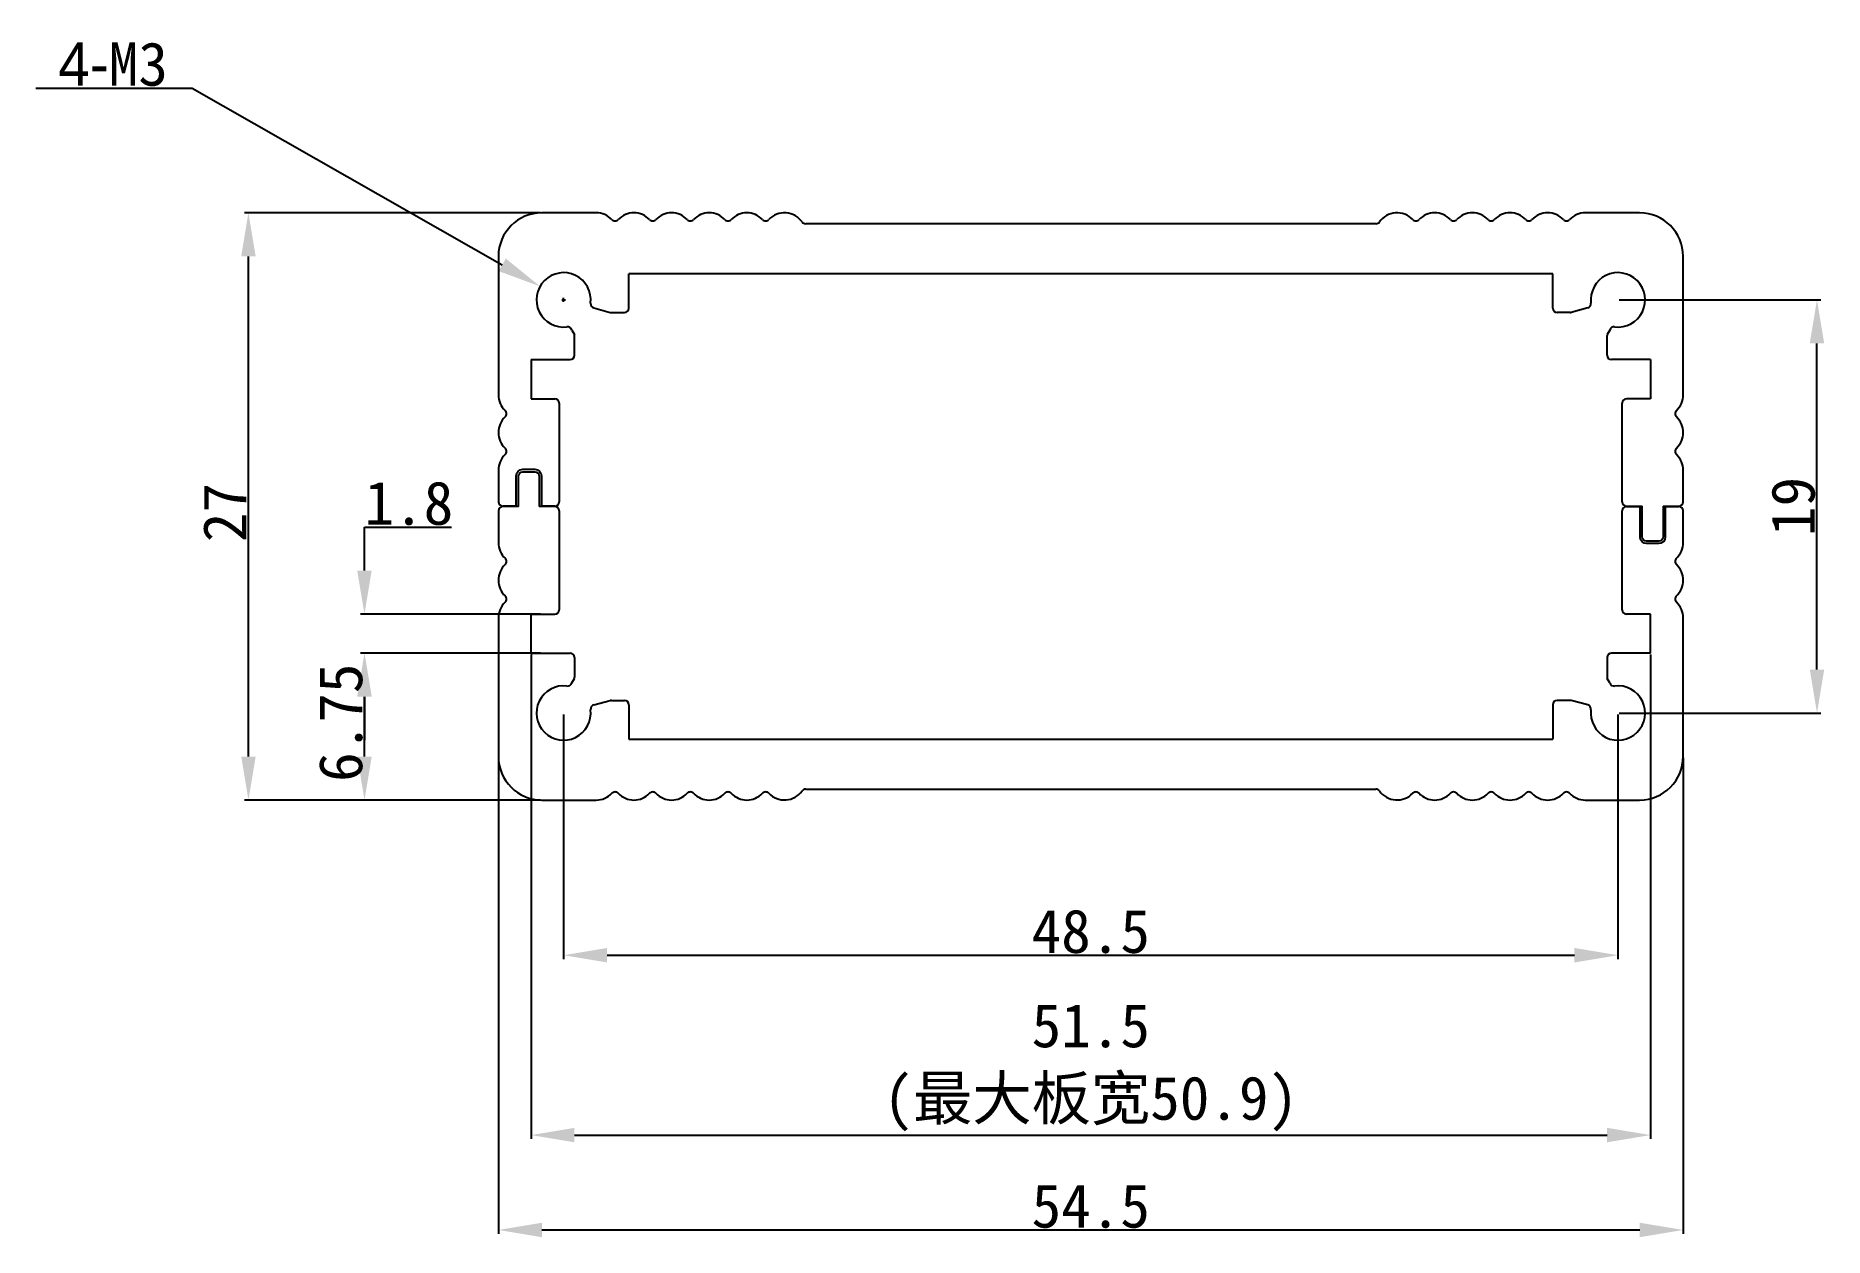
# Model space of a CAD drawing. Header units: inches. Extents: x 493.3 to 575.6, y 16.4 to 71.6.
import ezdxf

# ---------------------------------------------------------------- set-up
doc = ezdxf.new("R2010")
doc.units = ezdxf.units.IN
doc.header["$MEASUREMENT"] = 0
doc.header["$PDMODE"] = 3
doc.layers.add('1', color=30, linetype='Continuous', lineweight=13)
doc.layers.add('粗实线', color=7, linetype='Continuous', lineweight=25)
doc.styles.get("Standard").update_dxf_attribs({"font": 'simhei.ttf'})
doc.dimstyles.new('副本 Standard', dxfattribs={"dimtxt": 2, "dimasz": 2, "dimexe": 0.18, "dimexo": 0.0625, "dimgap": 0.09, "dimtad": 1, "dimtoh": 1, "dimdec": 5, "dimdsep": 46, "dimtxsty": 'Standard', "dimcen": 0.09, "dimadec": 0, "dimazin": 0, "dimtfac": 1, "dimtdec": 5, "dimtofl": 0, "dimtmove": 0, "dimatfit": 3, "dimfxl": 1, "dimtolj": 1, "dimtzin": 0, "dimarcsym": 0})

# ---------------------------------------------------------------- blocks, each defined once
blk = doc.blocks.new('*D36')
at = {"layer": 'Defpoints', "color": 0, "transparency": 16777216}
for p in [(517.616, 40.465), (566.116, 40.465), (566.116, 29.328)]:
    blk.add_point(p, dxfattribs=at)
at = {"layer": '粗实线', "color": 0, "lineweight": -2, "transparency": 16777216}
for p, q in [((517.616, 40.403), (517.616, 29.148)), ((566.116, 40.403), (566.116, 29.148)), ((519.616, 29.328), (564.116, 29.328))]:
    blk.add_line(p, q, dxfattribs=at)
at = {"layer": '粗实线', "color": 0, "transparency": 16777216}
for points in [[(519.616, 29.661), (519.616, 28.995), (517.616, 29.328)], [(564.116, 29.661), (564.116, 28.995), (566.116, 29.328)]]:
    blk.add_solid(points, dxfattribs=at)
at = {"layer": '粗实线', "color": 0, "transparency": 16777216, "insert": (541.866, 30.418), "char_height": 2, "attachment_point": 5}
blk.add_mtext('\\A1;48.5', dxfattribs=at)
blk = doc.blocks.new('*D37')
at = {"layer": 'Defpoints', "color": 0, "transparency": 16777216}
for p in [(503.116, 63.465), (516.616, 63.465), (516.616, 36.465)]:
    blk.add_point(p, dxfattribs=at)
at = {"layer": '粗实线', "color": 0, "lineweight": -2, "transparency": 16777216}
for p, q in [((516.553, 63.465), (502.936, 63.465)), ((503.116, 38.465), (503.116, 61.465)), ((516.553, 36.465), (502.936, 36.465))]:
    blk.add_line(p, q, dxfattribs=at)
at = {"layer": '粗实线', "color": 0, "transparency": 16777216}
for points in [[(502.783, 61.465), (503.45, 61.465), (503.116, 63.465)], [(502.783, 38.465), (503.45, 38.465), (503.116, 36.465)]]:
    blk.add_solid(points, dxfattribs=at)
at = {"layer": '粗实线', "color": 0, "transparency": 16777216, "insert": (502.026, 49.68), "char_height": 2, "attachment_point": 5, "rotation": 90}
blk.add_mtext('\\A1;27', dxfattribs=at)
blk = doc.blocks.new('*D38')
at = {"layer": 'Defpoints', "color": 0, "transparency": 16777216}
for p in [(508.457, 43.215), (516.616, 43.215), (516.616, 36.465)]:
    blk.add_point(p, dxfattribs=at)
at = {"layer": '粗实线', "color": 0, "lineweight": -2, "transparency": 16777216}
for p, q in [((516.553, 43.215), (508.277, 43.215)), ((508.457, 38.465), (508.457, 41.215)), ((516.553, 36.465), (508.277, 36.465))]:
    blk.add_line(p, q, dxfattribs=at)
at = {"layer": '粗实线', "color": 0, "transparency": 16777216}
for points in [[(508.124, 41.215), (508.79, 41.215), (508.457, 43.215)], [(508.124, 38.465), (508.79, 38.465), (508.457, 36.465)]]:
    blk.add_solid(points, dxfattribs=at)
at = {"layer": '粗实线', "color": 0, "transparency": 16777216, "insert": (507.367, 40.019), "char_height": 2, "attachment_point": 5, "rotation": 90}
blk.add_mtext('\\A1;6.75', dxfattribs=at)
blk = doc.blocks.new('*D39')
at = {"layer": 'Defpoints', "color": 0, "transparency": 16777216}
for p in [(508.453, 45.015), (516.616, 45.015), (516.616, 43.215)]:
    blk.add_point(p, dxfattribs=at)
at = {"layer": '粗实线', "color": 0, "lineweight": -2, "transparency": 16777216}
for p, q in [((508.453, 47.015), (508.453, 49.015)), ((508.453, 49.015), (512.453, 49.015)), ((516.553, 45.015), (508.273, 45.015)), ((516.553, 43.215), (508.273, 43.215)), ((508.453, 41.215), (508.453, 39.215))]:
    blk.add_line(p, q, dxfattribs=at)
at = {"layer": '粗实线', "color": 0, "transparency": 16777216}
for points in [[(508.12, 47.015), (508.786, 47.015), (508.453, 45.015)], [(508.12, 41.215), (508.786, 41.215), (508.453, 43.215)]]:
    blk.add_solid(points, dxfattribs=at)
at = {"layer": '粗实线', "color": 0, "transparency": 16777216, "insert": (510.498, 50.105), "char_height": 2, "attachment_point": 5}
blk.add_mtext('\\A1;1.8', dxfattribs=at)
blk = doc.blocks.new('*D40')
at = {"layer": 'Defpoints', "color": 0, "transparency": 16777216}
for p in [(514.616, 38.465), (569.116, 38.465), (569.116, 16.694)]:
    blk.add_point(p, dxfattribs=at)
at = {"layer": '粗实线', "color": 0, "lineweight": -2, "transparency": 16777216}
for p, q in [((514.616, 38.403), (514.616, 16.514)), ((569.116, 38.403), (569.116, 16.514)), ((516.616, 16.694), (567.116, 16.694))]:
    blk.add_line(p, q, dxfattribs=at)
at = {"layer": '粗实线', "color": 0, "transparency": 16777216}
for points in [[(516.616, 17.027), (516.616, 16.36), (514.616, 16.694)], [(567.116, 17.027), (567.116, 16.36), (569.116, 16.694)]]:
    blk.add_solid(points, dxfattribs=at)
at = {"layer": '粗实线', "color": 0, "transparency": 16777216, "insert": (541.866, 17.784), "char_height": 2, "attachment_point": 5}
blk.add_mtext('\\A1;54.5', dxfattribs=at)
blk = doc.blocks.new('*D41')
at = {"layer": 'Defpoints', "color": 0, "transparency": 16777216}
for p in [(566.116, 59.465), (575.273, 59.465), (566.116, 40.465)]:
    blk.add_point(p, dxfattribs=at)
at = {"layer": '粗实线', "color": 0, "lineweight": -2, "transparency": 16777216}
for p, q in [((566.178, 59.465), (575.453, 59.465)), ((575.273, 42.465), (575.273, 57.465)), ((566.178, 40.465), (575.453, 40.465))]:
    blk.add_line(p, q, dxfattribs=at)
at = {"layer": '粗实线', "color": 0, "transparency": 16777216}
for points in [[(574.94, 57.465), (575.606, 57.465), (575.273, 59.465)], [(574.94, 42.465), (575.606, 42.465), (575.273, 40.465)]]:
    blk.add_solid(points, dxfattribs=at)
at = {"layer": '粗实线', "color": 0, "transparency": 16777216, "insert": (574.183, 49.965), "char_height": 2, "attachment_point": 5, "rotation": 90}
blk.add_mtext('\\A1;19', dxfattribs=at)
blk = doc.blocks.new('*D42')
at = {"layer": '1', "color": 0, "lineweight": -2, "transparency": 16777216}
for p, q in [((516.116, 43.153), (516.116, 20.877)), ((567.616, 43.153), (567.616, 20.877)), ((518.116, 21.057), (565.616, 21.057))]:
    blk.add_line(p, q, dxfattribs=at)
at = {"layer": '1', "color": 0, "transparency": 16777216}
for points in [[(518.116, 21.39), (518.116, 20.724), (516.116, 21.057)], [(565.616, 21.39), (565.616, 20.724), (567.616, 21.057)]]:
    blk.add_solid(points, dxfattribs=at)
at = {"layer": 'Defpoints', "color": 0, "transparency": 16777216}
for p in [(516.116, 43.215), (567.616, 43.215), (567.616, 21.057)]:
    blk.add_point(p, dxfattribs=at)
at = {"layer": '1', "color": 0, "transparency": 16777216, "insert": (541.866, 24.162), "char_height": 2, "attachment_point": 5}
blk.add_mtext('\\A1;51.5\\P(最大板宽50.9)', dxfattribs=at)
blk = doc.blocks.new('*D43')
at = {"layer": 'Defpoints', "color": 0, "transparency": 16777216}
for p in [(516.53, 60.085), (518.702, 58.846)]:
    blk.add_point(p, dxfattribs=at)
at = {"layer": '粗实线', "color": 0, "lineweight": -2, "transparency": 16777216}
for p, q in [((493.334, 69.206), (500.535, 69.206)), ((500.535, 69.206), (514.793, 61.075)), ((517.526, 59.465), (517.706, 59.465)), ((517.616, 59.375), (517.616, 59.555))]:
    blk.add_line(p, q, dxfattribs=at)
at = {"layer": '粗实线', "color": 0, "transparency": 16777216}
blk.add_solid([(514.958, 61.365), (514.627, 60.786), (516.53, 60.085)], dxfattribs=at)
at = {"layer": '粗实线', "color": 0, "transparency": 16777216, "insert": (496.889, 70.296), "char_height": 2, "attachment_point": 5}
blk.add_mtext('\\A1;{\\fGulim|b0|i0|c134|p0;4-}M3', dxfattribs=at)

msp = doc.modelspace()

# ---------------------------------------------------------------- linework, layer by layer
at = {"layer": '粗实线'}
for p, q in [((519.11582, 63.465376), (516.61582, 63.465376)), ((567.11582, 63.465376), (564.61582, 63.465376)), ((554.980886, 62.965376), (528.750753, 62.965376)), ((514.61582, 61.465376), (514.61582, 55.093688)), ((569.11582, 55.093688), (569.11582, 61.465376)), ((563.11582, 60.665376), (520.61582, 60.665376)), ((520.61582, 59.083033), (520.61582, 60.665376)), ((563.11582, 59.083033), (563.11582, 60.665376)), ((519.003025, 59.093676), (519.76372, 58.889848)), ((519.815483, 58.883033), (520.41582, 58.883033)), ((563.916156, 58.883033), (563.31582, 58.883033)), ((564.728614, 59.093676), (563.96792, 58.889848)), ((517.98752, 58.078171), (518.109005, 57.874784)), ((518.11582, 56.915376), (518.11582, 57.82302)), ((565.61582, 56.915376), (565.61582, 57.82302)), ((565.744119, 58.078171), (565.622635, 57.874784)), ((516.11582, 56.715376), (516.11582, 54.915376)), ((516.11582, 56.715376), (517.91582, 56.715376)), ((567.61582, 56.715376), (565.81582, 56.715376)), ((567.61582, 56.715376), (567.61582, 54.915376)), ((516.11582, 54.915376), (517.21582, 54.915376)), ((517.41582, 54.715376), (517.41582, 50.175376)), ((566.31582, 50.175376), (566.31582, 54.715376)), ((567.61582, 54.915376), (566.51582, 54.915376)), ((514.61582, 51.629587), (514.61582, 50.175376)), ((569.11582, 50.175376), (569.11582, 51.629587)), ((514.61582, 49.755376), (514.61582, 48.301166)), ((515.43582, 49.975376), (514.81582, 49.975376)), ((515.53582, 49.955376), (514.81582, 49.955376)), ((517.21582, 49.955376), (516.49582, 49.955376)), ((517.21582, 49.975376), (516.59582, 49.975376)), ((517.41582, 49.755376), (517.41582, 45.215376)), ((566.31582, 45.215376), (566.31582, 49.755376)), ((566.51582, 49.975376), (567.23582, 49.975376)), ((566.51582, 49.955376), (567.13582, 49.955376)), ((568.19582, 49.975376), (568.91582, 49.975376)), ((568.29582, 49.955376), (568.91582, 49.955376)), ((569.11582, 48.301166), (569.11582, 49.755376)), ((514.61582, 44.837064), (514.61582, 38.465376)), ((516.11582, 43.215376), (516.11582, 45.015376)), ((516.11582, 45.015376), (517.21582, 45.015376)), ((567.61582, 45.015376), (566.51582, 45.015376)), ((567.61582, 43.215376), (567.61582, 45.015376)), ((569.11582, 38.465376), (569.11582, 44.837064)), ((516.11582, 43.215376), (517.91582, 43.215376)), ((518.11582, 43.015376), (518.11582, 42.107732)), ((565.61582, 43.015376), (565.61582, 42.107732)), ((567.61582, 43.215376), (565.81582, 43.215376)), ((517.98752, 41.852581), (518.109005, 42.055968)), ((565.744119, 41.852581), (565.622635, 42.055968)), ((519.003025, 40.837077), (519.76372, 41.040904)), ((519.815483, 41.047719), (520.41582, 41.047719)), ((520.61582, 40.847719), (520.61582, 39.265376)), ((563.11582, 40.847719), (563.11582, 39.265376)), ((563.916156, 41.047719), (563.31582, 41.047719)), ((564.728614, 40.837077), (563.96792, 41.040904)), ((520.61582, 39.265376), (563.11582, 39.265376)), ((516.61582, 36.465376), (519.11582, 36.465376)), ((528.750753, 36.965376), (554.980886, 36.965376)), ((564.61582, 36.465376), (567.11582, 36.465376))]:
    msp.add_line(p, q, dxfattribs=at)
for points in [[(515.43582, 49.975376), (515.43582, 51.375376, -0.414213562), (515.73582, 51.675376), (516.29582, 51.675376, -0.414213562), (516.59582, 51.375376), (516.59582, 49.975376)], [(515.53582, 49.955376), (515.53582, 51.355376, -0.414213562), (515.73582, 51.555376), (516.29582, 51.555376, -0.414213562), (516.49582, 51.355376), (516.49582, 49.955376)], [(568.29582, 49.955376), (568.29582, 48.555376, -0.414213562), (567.99582, 48.255376), (567.43582, 48.255376, -0.414213562), (567.13582, 48.555376), (567.13582, 49.955376)], [(568.19582, 49.975376), (568.19582, 48.575376, -0.414213562), (567.99582, 48.375376), (567.43582, 48.375376, -0.414213562), (567.23582, 48.575376), (567.23582, 49.975376)]]:
    msp.add_lwpolyline(points, format="xyb", dxfattribs=at)
for centre, radius, start, end in [((516.61582, 61.465376), 2, 90, 180), ((519.11582, 62.465376), 1, 43.80599227, 90), ((520.847871, 62.465376), 1, 43.80599227, 136.19400773), ((522.579921, 62.465376), 1, 43.80599227, 136.19400773), ((524.311972, 62.465376), 1, 43.80599227, 136.19400773), ((526.044023, 62.465376), 1, 43.80599227, 136.19400773), ((527.776074, 62.465376), 1, 35.68533471, 136.19400773), ((555.955566, 62.465376), 1, 43.80599227, 144.31466529), ((557.687616, 62.465376), 1, 43.80599227, 136.19400773), ((559.419667, 62.465376), 1, 43.80599227, 136.19400773), ((561.151718, 62.465376), 1, 43.80599227, 136.19400773), ((562.883769, 62.465376), 1, 43.80599227, 136.19400773), ((564.61582, 62.465376), 1, 90, 136.19400773), ((567.11582, 61.465376), 2, 0, 90), ((519.981845, 63.296038), 0.2, 223.80599227, 316.19400773), ((521.713896, 63.296038), 0.2, 223.80599227, 316.19400773), ((523.445947, 63.296038), 0.2, 223.80599227, 316.19400773), ((525.177998, 63.296038), 0.2, 223.80599227, 316.19400773), ((526.910048, 63.296038), 0.2, 223.80599227, 316.19400773), ((528.750753, 63.165376), 0.2, 215.68533471, 270), ((554.980886, 63.165376), 0.2, 270, 324.31466529), ((556.821591, 63.296038), 0.2, 223.80599227, 316.19400773), ((558.553642, 63.296038), 0.2, 223.80599227, 316.19400773), ((560.285693, 63.296038), 0.2, 223.80599227, 316.19400773), ((562.017743, 63.296038), 0.2, 223.80599227, 316.19400773), ((563.749794, 63.296038), 0.2, 223.80599227, 316.19400773), ((517.61582, 59.465376), 1.25, 352.92814177, 277.07185823), ((566.11582, 59.465376), 1.25, 262.92814177, 187.07185823), ((519.054789, 59.286861), 0.2, 172.92814177, 255), ((564.676851, 59.286861), 0.2, 285, 7.07185823), ((519.815483, 59.083033), 0.2, 255, 270), ((520.41582, 59.083033), 0.2, 270, 0), ((563.31582, 59.083033), 0.2, 180, 270), ((563.916156, 59.083033), 0.2, 270, 285), ((517.794335, 58.026407), 0.2, 15, 97.07185823), ((517.91582, 57.82302), 0.2, 0, 15), ((565.81582, 57.82302), 0.2, 165, 180), ((565.937304, 58.026407), 0.2, 82.92814177, 165), ((517.91582, 56.915376), 0.2, 270, 360), ((565.81582, 56.915376), 0.2, 180, 270), ((515.61582, 55.093688), 1, 180, 226.19400773), ((514.785157, 54.227663), 0.2, 313.80599227, 46.19400773), ((517.21582, 54.715376), 0.2, 0, 90), ((566.51582, 54.715376), 0.2, 90, 180), ((568.946482, 54.227663), 0.2, 133.80599227, 226.19400773), ((568.11582, 55.093688), 1, 313.80599227, 0), ((515.61582, 53.361637), 1, 133.80599227, 226.19400773), ((568.11582, 53.361637), 1, 313.80599227, 46.19400773), ((515.61582, 51.629587), 1, 133.80599227, 180), ((514.785157, 52.495612), 0.2, 313.80599227, 46.19400773), ((568.946482, 52.495612), 0.2, 133.80599227, 226.19400773), ((568.11582, 51.629587), 1, 0, 46.19400773), ((514.81582, 50.175376), 0.2, 180, 270), ((514.81582, 49.755376), 0.2, 90, 180), ((517.21582, 50.175376), 0.2, 270, 0), ((517.21582, 49.755376), 0.2, 0, 90), ((566.51582, 50.175376), 0.2, 180, 270), ((566.51582, 49.755376), 0.2, 90, 180), ((568.91582, 50.175376), 0.2, 270, 0), ((568.91582, 49.755376), 0.2, 0, 90), ((515.61582, 48.301166), 1, 180, 226.19400773), ((568.11582, 48.301166), 1, 313.80599227, 0), ((515.61582, 46.569115), 1, 133.80599227, 226.19400773), ((514.785157, 47.43514), 0.2, 313.80599227, 46.19400773), ((568.946482, 47.43514), 0.2, 133.80599227, 226.19400773), ((568.11582, 46.569115), 1, 313.80599227, 46.19400773), ((515.61582, 44.837064), 1, 133.80599227, 180), ((514.785157, 45.703089), 0.2, 313.80599227, 46.19400773), ((568.946482, 45.703089), 0.2, 133.80599227, 226.19400773), ((568.11582, 44.837064), 1, 0, 46.19400773), ((517.21582, 45.215376), 0.2, 270, 0), ((566.51582, 45.215376), 0.2, 180, 270), ((517.91582, 43.015376), 0.2, 0, 90), ((565.81582, 43.015376), 0.2, 90, 180), ((517.91582, 42.107732), 0.2, 345, 0), ((565.81582, 42.107732), 0.2, 180, 195), ((517.61582, 40.465376), 1.25, 82.92814177, 7.07185823), ((517.794335, 41.904345), 0.2, 262.92814177, 345), ((566.11582, 40.465376), 1.25, 172.92814177, 97.07185823), ((565.937304, 41.904345), 0.2, 195, 277.07185823), ((519.054789, 40.643891), 0.2, 105, 187.07185823), ((519.815483, 40.847719), 0.2, 90, 105), ((520.41582, 40.847719), 0.2, 0, 90), ((563.31582, 40.847719), 0.2, 90, 180), ((563.916156, 40.847719), 0.2, 75, 90), ((564.676851, 40.643891), 0.2, 352.92814177, 75), ((516.61582, 38.465376), 2, 180, 270), ((567.11582, 38.465376), 2, 270, 0), ((519.11582, 37.465376), 1, 270, 316.19400773), ((519.981845, 36.634714), 0.2, 43.80599227, 136.19400773), ((520.847871, 37.465376), 1, 223.80599227, 316.19400773), ((521.713896, 36.634714), 0.2, 43.80599227, 136.19400773), ((522.579921, 37.465376), 1, 223.80599227, 316.19400773), ((523.445947, 36.634714), 0.2, 43.80599227, 136.19400773), ((524.311972, 37.465376), 1, 223.80599227, 316.19400773), ((525.177998, 36.634714), 0.2, 43.80599227, 136.19400773), ((526.044023, 37.465376), 1, 223.80599227, 316.19400773), ((526.910048, 36.634714), 0.2, 43.80599227, 136.19400773), ((527.776074, 37.465376), 1, 223.80599227, 324.31466529), ((528.750753, 36.765376), 0.2, 90, 144.31466529), ((554.980886, 36.765376), 0.2, 35.68533471, 90), ((555.955566, 37.465376), 1, 215.68533471, 316.19400773), ((556.821591, 36.634714), 0.2, 43.80599227, 136.19400773), ((557.687616, 37.465376), 1, 223.80599227, 316.19400773), ((558.553642, 36.634714), 0.2, 43.80599227, 136.19400773), ((559.419667, 37.465376), 1, 223.80599227, 316.19400773), ((560.285693, 36.634714), 0.2, 43.80599227, 136.19400773), ((561.151718, 37.465376), 1, 223.80599227, 316.19400773), ((562.017743, 36.634714), 0.2, 43.80599227, 136.19400773), ((562.883769, 37.465376), 1, 223.80599227, 316.19400773), ((563.749794, 36.634714), 0.2, 43.80599227, 136.19400773), ((564.61582, 37.465376), 1, 223.80599227, 270)]:
    msp.add_arc(centre, radius, start, end, dxfattribs=at)

# ---------------------------------------------------------------- dimensions: what is measured, and where the dimension line sits
at = {"layer": '1'}
dim = msp.add_linear_dim(base=(567.61582, 21.056987), p1=(516.11582, 43.215376), p2=(567.61582, 43.215376), text='<>\\P(最大板宽50.9)', dimstyle='副本 Standard', dxfattribs=at)
dim.commit()
dim.dimension.update_dxf_attribs({"geometry": '*D42', "text_midpoint": (541.86582, 21.056987), "dimtype": 160})
at = {"layer": '粗实线'}
dim = msp.add_diameter_dim_2p(p1=(518.701674, 58.846166), p2=(516.529966, 60.084586), text='{\\fGulim|b0|i0|c134|p0;4-}M3', dimstyle='副本 Standard', dxfattribs=at)
dim.commit()
dim.dimension.update_dxf_attribs({"geometry": '*D43', "text_midpoint": (496.889245, 69.205809), "dimtype": 163})
for base, p2, picture, middle in [((503.11632, 63.465376), (516.61582, 63.465376), '*D37', (503.11632, 49.680304)), ((508.45713, 43.215376), (516.61582, 43.215376), '*D38', (508.45713, 40.019389))]:
    dim = msp.add_linear_dim(base=base, p1=(516.61582, 36.465376), p2=p2, angle=90, dimstyle='副本 Standard', dxfattribs=at)
    dim.commit()
    dim.dimension.update_dxf_attribs({"geometry": picture, "text_midpoint": middle, "dimtype": 160})
for base, p1, p2, picture, middle in [((575.272852, 59.465376), (566.11582, 40.465376), (566.11582, 59.465376), '*D41', (574.182852, 49.965376)), ((508.452876, 45.015376), (516.61582, 43.215376), (516.61582, 45.015376), '*D39', (510.497932, 50.105376))]:
    dim = msp.add_linear_dim(base=base, p1=p1, p2=p2, angle=90, dimstyle='副本 Standard', dxfattribs=at)
    dim.commit()
    dim.dimension.update_dxf_attribs({"geometry": picture, "text_midpoint": middle})
dim = msp.add_linear_dim(base=(566.11582, 29.32789), p1=(517.61582, 40.465376), p2=(566.11582, 40.465376), dimstyle='副本 Standard', dxfattribs=at)
dim.commit()
dim.dimension.update_dxf_attribs({"geometry": '*D36', "text_midpoint": (541.86582, 30.41789)})
dim = msp.add_linear_dim(base=(569.11582, 16.693607), p1=(514.61582, 38.465376), p2=(569.11582, 38.465376), dimstyle='副本 Standard', dxfattribs=at)
dim.commit()
dim.dimension.update_dxf_attribs({"geometry": '*D40', "text_midpoint": (541.86582, 16.693607), "dimtype": 160})

doc.saveas('drawing.dxf')
